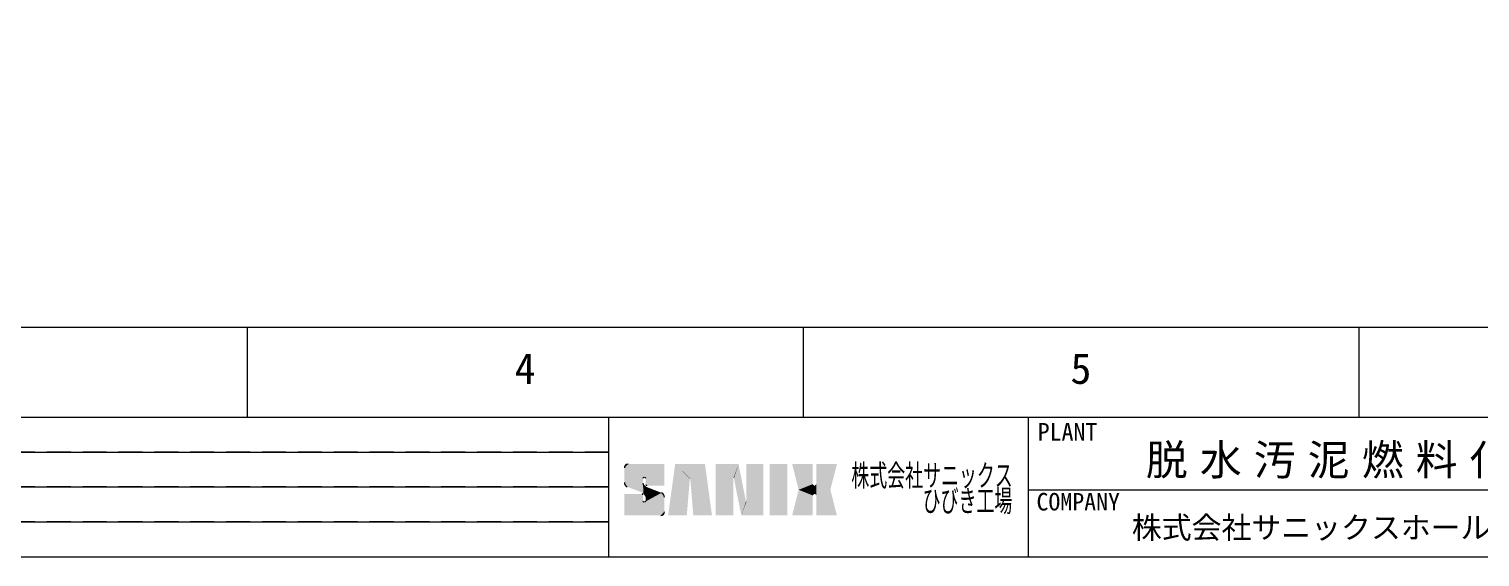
# Model space of a CAD drawing. Units: millimetres at full size. Extents: x -18456 to 18937, y -12290 to 13871.
# Drawn here: x -6317 to 5822, y -11869 to -7455 of the extents above; entities that cross this region are included whole.
import ezdxf
from ezdxf.enums import TextEntityAlignment as Align

# ---------------------------------------------------------------- set-up
doc = ezdxf.new("R2010")
doc.units = ezdxf.units.MM
doc.header["$LTSCALE"] = 100
doc.linetypes.add('DASHED2', pattern=[3, 2, -1])
doc.layers.add('1-2', color=5, linetype='Continuous', lineweight=18)
doc.styles.add('ＭＳ ゴシック', font='')
doc.styles.get('ＭＳ ゴシック').set_extended_font_data('MS Gothic')

msp = doc.modelspace()

# ---------------------------------------------------------------- hatches: boundary and pattern name
at = {"layer": '1-2'}
for points in [[(-1305.2, -11093, 0.41421), (-1336.4, -11124.2)], [(-1336.4, -11245.8, 0.30874), (-1311.6, -11282.1)], [(-1172.6, -11206.1, 0.41421), (-1180.4, -11213.9)], [(-1180.4, -11251.1, 0.30874), (-1160.6, -11280.2)], [(-1157, -11213.9, 0.41421), (-1164.8, -11206.1)], [(-1157, -11264.6, 0.41421), (-1149.2, -11272.4)], [(-784.6, -11214.1, 0.92103), (-788.4, -11214.1)], [(-419.9, -11209.8, 0.90587), (-423.8, -11210.2)], [(239.2, -11260.7, 0.41421), (250.9, -11272.4)], [(258.7, -11272.4, 0.41421), (270.4, -11260.7)], [(-1180.4, -11350.4, 0.41421), (-1188.2, -11342.6)], [(-1180.4, -11401.1, 0.41421), (-1172.6, -11408.9)], [(-1157, -11363.9, 0.30874), (-1176.8, -11334.9)], [(-1164.8, -11408.9, 0.41421), (-1157, -11401.1)], [(-1001, -11369.2, 0.30874), (-1025.8, -11332.9)], [(-318.5, -11405.2, 0.90587), (-314.6, -11404.8)], [(250.9, -11342.6, 0.41421), (239.2, -11354.3)], [(270.4, -11354.3, 0.41421), (258.7, -11342.6)], [(-1032.2, -11522, 0.41421), (-1001, -11490.8)]]:
    msp.add_hatch(color=256, dxfattribs=at).paths.add_polyline_path(points)

# ---------------------------------------------------------------- linework, layer by layer
at = {"layer": '1-2', "color": 3}
for p, q in [((-4491.1, -9949.1), (-4491.1, -10699.1)), ((158.9, -9949.1), (158.9, -10699.1)), ((4808.9, -9949.1), (4808.9, -10699.1))]:
    msp.add_line(p, q, dxfattribs=at)
at = {"layer": '1-2', "color": 7}
for p, q in [((-18456.1, -10699.1), (18937.1, -10699.1)), ((-1467.7, -10699.1), (-1467.7, -11869.1)), ((2042.3, -10699.1), (2042.3, -11869.1))]:
    msp.add_line(p, q, dxfattribs=at)
at = {"layer": '1-2'}
for p, q in [((-18456.1, -10991.6), (-1467.7, -10991.6)), ((-18456.1, -11284.1), (-1467.7, -11284.1)), ((2042.3, -11307.5), (8828.3, -11307.5)), ((-18456.1, -11576.6), (-1467.7, -11576.6))]:
    msp.add_line(p, q, dxfattribs=at)
at = {"layer": '1-2', "color": 134, "linetype": 'DASHED2'}
for p, q in [((-1467.7, -10991.6), (-18456.1, -10991.6)), ((-1467.7, -11284.1), (-18456.1, -11284.1)), ((-1467.7, -11576.6), (-18456.1, -11576.6))]:
    msp.add_line(p, q, dxfattribs=at)
at = {"layer": '1-2', "color": 7}
msp.add_lwpolyline([(-18456.1, 13870.9), (-18456.1, -11869.1), (18937.1, -11869.1)], dxfattribs=at)
at = {"layer": '1-2', "color": 3}
msp.add_lwpolyline([(-17706.1, -9949.1), (18187.1, -9949.1), (18187.1, 13120.9)], dxfattribs=at)
at = {"layer": '1-2'}
for centre, radius, start, end in [((-1305.2, -11124.2), 31.2, 90, 180), ((-1305.2, -11124.2), 31.2, 90, 180), ((-1305.2, -11124.2), 31.2, 90, 180), ((-1297.4, -11245.8), 39, 180, 248.62938), ((-1297.4, -11245.8), 39, 180, 248.62938), ((-1297.4, -11245.8), 39, 180, 248.62938), ((-1172.6, -11213.9), 7.8, 90, 180), ((-1172.6, -11213.9), 7.8, 90, 180), ((-1172.6, -11213.9), 7.8, 90, 180), ((-1149.2, -11251.1), 31.2, 180, 248.62938), ((-1149.2, -11251.1), 31.2, 180, 248.62938), ((-1149.2, -11251.1), 31.2, 180, 248.62938), ((-1164.8, -11213.9), 7.8, 0, 90), ((-1164.8, -11213.9), 7.8, 0, 90), ((-1164.8, -11213.9), 7.8, 0, 90), ((-1149.2, -11264.6), 7.8, 180, 270), ((-1149.2, -11264.6), 7.8, 180, 270), ((-1149.2, -11264.6), 7.8, 180, 270), ((-1188.2, -11350.4), 7.8, 0, 90), ((-1188.2, -11350.4), 7.8, 0, 90), ((-1188.2, -11350.4), 7.8, 0, 90), ((-1172.6, -11401.1), 7.8, 180, 270), ((-1172.6, -11401.1), 7.8, 180, 270), ((-1172.6, -11401.1), 7.8, 180, 270), ((-1188.2, -11363.9), 31.2, 0, 68.62938), ((-1188.2, -11363.9), 31.2, 0, 68.62938), ((-1188.2, -11363.9), 31.2, 0, 68.62938), ((-1164.8, -11401.1), 7.8, 270, 0), ((-1164.8, -11401.1), 7.8, 270, 0), ((-1164.8, -11401.1), 7.8, 270, 0), ((-1040, -11369.2), 39, 0, 68.62938), ((-1040, -11369.2), 39, 0, 68.62938), ((-1040, -11369.2), 39, 0, 68.62938), ((-1032.2, -11490.8), 31.2, 270, 0), ((-1032.2, -11490.8), 31.2, 270, 0), ((-1032.2, -11490.8), 31.2, 270, 0)]:
    msp.add_arc(centre, radius, start, end, dxfattribs=at)
for points in [[(-1164.8, -11206.1), (-1001, -11093), (-1336.4, -11124.2)], [(-1001, -11093), (-1305.2, -11093), (-1336.4, -11124.2)], [(-1180.4, -11251.1), (-1336.4, -11124.2), (-1176.8, -11334.9)], [(-1180.4, -11251.1), (-1180.4, -11213.9), (-1336.4, -11124.2)], [(-1180.4, -11213.9), (-1172.6, -11206.1), (-1336.4, -11124.2)], [(-1172.6, -11206.1), (-1164.8, -11206.1), (-1336.4, -11124.2)], [(-1336.4, -11124.2), (-1311.6, -11282.1), (-1176.8, -11334.9)], [(-1336.4, -11124.2), (-1336.4, -11245.8), (-1311.6, -11282.1)], [(-1336.4, -11245.8), (-1336.4, -11124.2), (-1336.4, -11124.2)], [(-1336.4, -11245.8), (-1336.4, -11124.2), (-1336.4, -11124.2)], [(-1336.4, -11245.8), (-1336.4, -11124.2), (-1336.4, -11124.2)], [(-1305.2, -11093), (-1001, -11093), (-1001, -11093)], [(-1305.2, -11093), (-1001, -11093), (-1001, -11093)], [(-1305.2, -11093), (-1001, -11093), (-1001, -11093)], [(-1164.8, -11206.1), (-1157, -11213.9), (-1001, -11093)], [(-1157, -11213.9), (-1157, -11264.6), (-1001, -11093)], [(-1157, -11264.6), (-1001, -11272.4), (-1001, -11093)], [(-1001, -11093), (-1001, -11272.4), (-1001, -11272.4)], [(-1001, -11093), (-1001, -11272.4), (-1001, -11272.4)], [(-1001, -11093), (-1001, -11272.4), (-1001, -11272.4)], [(-911.3, -11093), (-969.8, -11522), (-788.4, -11214.1)], [(-784.6, -11214.1), (-661.7, -11093), (-911.3, -11093)], [(-911.3, -11093), (-788.4, -11214.1), (-784.6, -11214.1)], [(-784.6, -11214.1), (-759.2, -11522), (-661.7, -11093)], [(-759.2, -11522), (-603.2, -11522), (-661.7, -11093)], [(-380.9, -11093), (-572, -11522), (-423.8, -11210.2)], [(-380.9, -11093), (-572, -11093), (-572, -11522)], [(-380.9, -11093), (-423.8, -11210.2), (-419.9, -11209.8)], [(-380.9, -11093), (-419.9, -11209.8), (-357.5, -11522)], [(-357.5, -11522), (-318.5, -11405.2), (-380.9, -11093)], [(-357.5, -11522), (-174.2, -11093), (-314.6, -11404.8)], [(-357.5, -11522), (-174.2, -11522), (-174.2, -11093)], [(-174.2, -11093), (-314.6, -11093), (-314.6, -11404.8)], [(-119.6, -11093), (28.6, -11093), (-119.6, -11522), (28.6, -11522)], [(239.2, -11260.7), (67.6, -11093), (122.2, -11307.5)], [(239.2, -11260.7), (239.2, -11093), (67.6, -11093)], [(270.4, -11354.3), (442, -11093), (270.4, -11093)], [(270.4, -11354.3), (387.4, -11307.5), (442, -11093)], [(-1176.8, -11334.9), (-1311.6, -11282.1), (-1311.6, -11282.1)], [(-1176.8, -11334.9), (-1311.6, -11282.1), (-1311.6, -11282.1)], [(-1176.8, -11334.9), (-1311.6, -11282.1), (-1311.6, -11282.1)], [(-1180.4, -11213.9), (-1180.4, -11251.1), (-1180.4, -11251.1)], [(-1180.4, -11213.9), (-1180.4, -11251.1), (-1180.4, -11251.1)], [(-1180.4, -11213.9), (-1180.4, -11251.1), (-1180.4, -11251.1)], [(-1160.6, -11280.2), (-1180.4, -11251.1), (-1157, -11363.9)], [(-1180.4, -11251.1), (-1176.8, -11334.9), (-1157, -11363.9)], [(-1164.8, -11206.1), (-1172.6, -11206.1), (-1172.6, -11206.1)], [(-1164.8, -11206.1), (-1172.6, -11206.1), (-1172.6, -11206.1)], [(-1164.8, -11206.1), (-1172.6, -11206.1), (-1172.6, -11206.1)], [(-1025.8, -11332.9), (-1160.6, -11280.2), (-1157, -11363.9)], [(-1160.6, -11280.2), (-1025.8, -11332.9), (-1025.8, -11332.9)], [(-1160.6, -11280.2), (-1025.8, -11332.9), (-1025.8, -11332.9)], [(-1160.6, -11280.2), (-1025.8, -11332.9), (-1025.8, -11332.9)], [(-1157, -11264.6), (-1157, -11213.9), (-1157, -11213.9)], [(-1157, -11264.6), (-1157, -11213.9), (-1157, -11213.9)], [(-1157, -11264.6), (-1157, -11213.9), (-1157, -11213.9)], [(-1157, -11264.6), (-1149.2, -11272.4), (-1001, -11272.4)], [(-1001, -11272.4), (-1149.2, -11272.4), (-1149.2, -11272.4)], [(-1001, -11272.4), (-1149.2, -11272.4), (-1149.2, -11272.4)], [(-1001, -11272.4), (-1149.2, -11272.4), (-1149.2, -11272.4)], [(-969.8, -11522), (-813.8, -11522), (-788.4, -11214.1)], [(-572, -11522), (-423.8, -11522), (-423.8, -11210.2)], [(239.2, -11260.7), (122.2, -11307.5), (258.7, -11342.6)], [(239.2, -11260.7), (258.7, -11342.6), (270.4, -11354.3)], [(270.4, -11354.3), (250.9, -11272.4), (239.2, -11260.7)], [(270.4, -11354.3), (258.7, -11272.4), (250.9, -11272.4)], [(270.4, -11354.3), (270.4, -11260.7), (258.7, -11272.4)], [(-1164.8, -11408.9), (-1336.4, -11522), (-1025.8, -11332.9)], [(-1336.4, -11522), (-1001, -11369.2), (-1025.8, -11332.9)], [(-1180.4, -11350.4), (-1336.4, -11342.6), (-1336.4, -11522)], [(-1180.4, -11350.4), (-1188.2, -11342.6), (-1336.4, -11342.6)], [(-1336.4, -11342.6), (-1188.2, -11342.6), (-1188.2, -11342.6)], [(-1336.4, -11522), (-1336.4, -11342.6), (-1336.4, -11342.6)], [(-1336.4, -11342.6), (-1188.2, -11342.6), (-1188.2, -11342.6)], [(-1336.4, -11522), (-1336.4, -11342.6), (-1336.4, -11342.6)], [(-1336.4, -11342.6), (-1188.2, -11342.6), (-1188.2, -11342.6)], [(-1336.4, -11522), (-1336.4, -11342.6), (-1336.4, -11342.6)], [(-1180.4, -11401.1), (-1180.4, -11350.4), (-1336.4, -11522)], [(-1336.4, -11522), (-1001, -11490.8), (-1001, -11369.2)], [(-1172.6, -11408.9), (-1180.4, -11401.1), (-1336.4, -11522)], [(-1164.8, -11408.9), (-1172.6, -11408.9), (-1336.4, -11522)], [(-1180.4, -11350.4), (-1180.4, -11401.1), (-1180.4, -11401.1)], [(-1180.4, -11350.4), (-1180.4, -11401.1), (-1180.4, -11401.1)], [(-1180.4, -11350.4), (-1180.4, -11401.1), (-1180.4, -11401.1)], [(-1172.6, -11408.9), (-1164.8, -11408.9), (-1164.8, -11408.9)], [(-1172.6, -11408.9), (-1164.8, -11408.9), (-1164.8, -11408.9)], [(-1172.6, -11408.9), (-1164.8, -11408.9), (-1164.8, -11408.9)], [(-1025.8, -11332.9), (-1157, -11401.1), (-1164.8, -11408.9)], [(-1025.8, -11332.9), (-1157, -11363.9), (-1157, -11401.1)], [(-1157, -11401.1), (-1157, -11363.9), (-1157, -11363.9)], [(-1157, -11401.1), (-1157, -11363.9), (-1157, -11363.9)], [(-1157, -11401.1), (-1157, -11363.9), (-1157, -11363.9)], [(-1001, -11369.2), (-1001, -11490.8), (-1001, -11490.8)], [(-1001, -11369.2), (-1001, -11490.8), (-1001, -11490.8)], [(-1001, -11369.2), (-1001, -11490.8), (-1001, -11490.8)], [(-357.5, -11522), (-314.6, -11404.8), (-318.5, -11405.2)], [(122.2, -11307.5), (67.6, -11522), (239.2, -11522)], [(122.2, -11307.5), (250.9, -11342.6), (258.7, -11342.6)], [(122.2, -11307.5), (239.2, -11354.3), (250.9, -11342.6)], [(122.2, -11307.5), (239.2, -11522), (239.2, -11354.3)], [(270.4, -11354.3), (442, -11522), (387.4, -11307.5)], [(270.4, -11354.3), (270.4, -11522), (442, -11522)], [(-1336.4, -11522), (-1032.2, -11522), (-1001, -11490.8)], [(-1032.2, -11522), (-1336.4, -11522), (-1336.4, -11522)], [(-1032.2, -11522), (-1336.4, -11522), (-1336.4, -11522)], [(-1032.2, -11522), (-1336.4, -11522), (-1336.4, -11522)]]:
    msp.add_solid(points, dxfattribs=at)

# ---------------------------------------------------------------- texts
at = {"layer": '1-2', "color": 7, "style": 'ＭＳ ゴシック'}
for s, height, p in [('4', 256.6, (-2253.6, -10499.1)), ('5', 256.6, (2396.4, -10499.1)), ('PLANT', 146.6, (2122, -10939.5)), ('COMPANY', 146.6, (2111.9, -11524.5))]:
    msp.add_text(s, height=height, dxfattribs=at).set_placement(p, align=Align.BOTTOM_LEFT)
at = {"layer": '1-2', "color": 3, "style": 'ＭＳ ゴシック', "width": 0.6}
for s, p in [('株式会社サニックス', (562.7, -11333.2)), ('ひびき工場', (1159.6, -11546.3))]:
    msp.add_text(s, height=183.3, dxfattribs=at).set_placement(p, align=Align.BOTTOM_LEFT)
at = {"layer": '1-2', "color": 134, "style": 'ＭＳ ゴシック'}
msp.add_text('株式会社サニックスホールディングス ひびき工場', height=183.3, dxfattribs=at).set_placement((2909.4, -11769.5), align=Align.BOTTOM_LEFT)
at = {"layer": '1-2', "color": 134, "insert": (3027.1, -11213.7), "char_height": 256.6, "attachment_point": 7, "style": 'ＭＳ ゴシック'}
msp.add_mtext('\\T1.29;脱水汚泥燃料化施設', dxfattribs=at)

doc.saveas('drawing.dxf')
